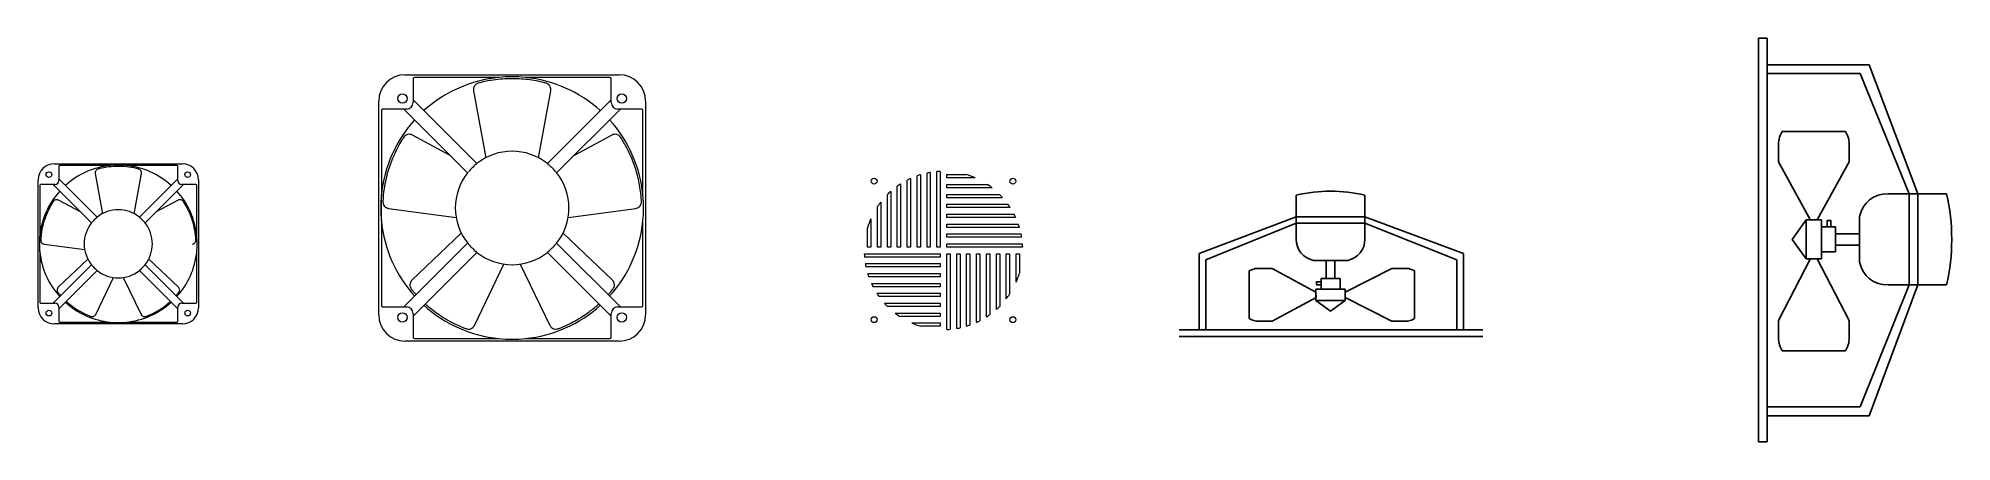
# Model space of a CAD drawing. Header units: millimetres. Extents: x 119 to 1567, y 141 to 447.
import ezdxf

# ---------------------------------------------------------------- set-up
doc = ezdxf.new("R2010")
doc.units = ezdxf.units.MM
doc.layers.add('equipments-cont.', color=140, linetype='Continuous')
doc.layers.add('TEXT', color=7, linetype='Continuous')
doc.layers.add('hw_VTP', color=7, linetype='Continuous', lineweight=13)

# ---------------------------------------------------------------- blocks, each defined once
blk = doc.blocks.new('Q_tam che')
at = {"layer": 'hw_VTP', "color": 0}
for p, q in [((-12.5, 2.5), (-12.5, 58.7)), ((-10, 59.2), (-10, 2.5)), ((-5, 2.5), (-5, 59.8)), ((-2.5, 59.9), (-2.5, 2.5)), ((-40, 44.7), (-40, 2.5)), ((-35, 2.5), (-35, 48.7)), ((-32.5, 50.4), (-32.5, 2.5)), ((-27.5, 2.5), (-27.5, 53.3)), ((-25, 54.5), (-25, 2.5)), ((-20, 2.5), (-20, 56.6)), ((-17.5, 57.4), (-17.5, 2.5)), ((2.5, 57.5), (17.1, 57.5)), ((2.5, 55), (2.5, 57.5)), ((24, 55), (2.5, 55)), ((2.5, 47.5), (2.5, 50)), ((2.5, 50), (33.2, 50)), ((36.7, 47.5), (2.5, 47.5)), ((-50, 2.5), (-50, 33.2)), ((-47.5, 36.7), (-47.5, 2.5)), ((-42.5, 2.5), (-42.5, 42.4)), ((2.5, 42.5), (42.4, 42.5)), ((2.5, 40), (2.5, 42.5)), ((44.7, 40), (2.5, 40)), ((2.5, 32.5), (2.5, 35)), ((2.5, 35), (48.7, 35)), ((50.4, 32.5), (2.5, 32.5)), ((-57.5, 2.5), (-57.5, 17.1)), ((-55, 24), (-55, 2.5)), ((2.5, 25), (2.5, 27.5)), ((2.5, 27.5), (53.3, 27.5)), ((54.5, 25), (2.5, 25)), ((2.5, 20), (56.6, 20)), ((2.5, 17.5), (2.5, 20)), ((57.4, 17.5), (2.5, 17.5)), ((-55, 2.5), (-57.5, 2.5)), ((-47.5, 2.5), (-50, 2.5)), ((-40, 2.5), (-42.5, 2.5)), ((-32.5, 2.5), (-35, 2.5)), ((-25, 2.5), (-27.5, 2.5)), ((-17.5, 2.5), (-20, 2.5)), ((-10, 2.5), (-12.5, 2.5)), ((-2.5, 2.5), (-5, 2.5)), ((2.5, 10), (2.5, 12.5)), ((2.5, 12.5), (58.7, 12.5)), ((59.2, 10), (2.5, 10)), ((2.5, 2.5), (2.5, 5)), ((2.5, 5), (59.8, 5)), ((59.9, 2.5), (2.5, 2.5)), ((-59.9, -2.5), (-2.5, -2.5)), ((-2.5, -5), (-59.8, -5)), ((-59.2, -10), (-2.5, -10)), ((-2.5, -12.5), (-58.7, -12.5)), ((-2.5, -2.5), (-2.5, -5)), ((-2.5, -10), (-2.5, -12.5)), ((2.5, -2.5), (5, -2.5)), ((2.5, -59.9), (2.5, -2.5)), ((5, -2.5), (5, -59.8)), ((10, -2.5), (12.5, -2.5)), ((10, -59.2), (10, -2.5)), ((12.5, -2.5), (12.5, -58.7)), ((17.5, -2.5), (20, -2.5)), ((17.5, -57.4), (17.5, -2.5)), ((20, -2.5), (20, -56.6)), ((25, -2.5), (27.5, -2.5)), ((25, -54.5), (25, -2.5)), ((27.5, -2.5), (27.5, -53.3)), ((32.5, -2.5), (35, -2.5)), ((32.5, -50.4), (32.5, -2.5)), ((35, -2.5), (35, -48.7)), ((40, -2.5), (42.5, -2.5)), ((40, -44.7), (40, -2.5)), ((42.5, -2.5), (42.5, -42.4)), ((47.5, -2.5), (50, -2.5)), ((47.5, -36.7), (47.5, -2.5)), ((50, -2.5), (50, -33.2)), ((55, -2.5), (57.5, -2.5)), ((55, -24), (55, -2.5)), ((57.5, -2.5), (57.5, -17.1)), ((-57.4, -17.5), (-2.5, -17.5)), ((-2.5, -20), (-56.6, -20)), ((-54.5, -25), (-2.5, -25)), ((-2.5, -27.5), (-53.3, -27.5)), ((-2.5, -17.5), (-2.5, -20)), ((-2.5, -25), (-2.5, -27.5)), ((-50.4, -32.5), (-2.5, -32.5)), ((-2.5, -35), (-48.7, -35)), ((-44.7, -40), (-2.5, -40)), ((-2.5, -42.5), (-42.4, -42.5)), ((-2.5, -32.5), (-2.5, -35)), ((-2.5, -40), (-2.5, -42.5)), ((-36.7, -47.5), (-2.5, -47.5)), ((-2.5, -50), (-33.2, -50)), ((-24, -55), (-2.5, -55)), ((-2.5, -57.5), (-17.1, -57.5)), ((-2.5, -47.5), (-2.5, -50)), ((-2.5, -55), (-2.5, -57.5))]:
    blk.add_line(p, q, dxfattribs=at)
for centre in [(-52.5, 52.5), (52.5, 52.5), (-52.5, -52.5), (52.5, -52.5)]:
    blk.add_circle(centre, 2.25, dxfattribs=at)
for start, end in [(99.5941, 102.0247), (92.388, 94.7802), (131.8103, 135.0995), (122.7972, 125.6853), (114.6243, 117.2796), (106.9578, 109.4712), (66.4435, 73.4022), (52.3415, 56.4427), (142.3415, 146.4427), (41.8103, 45.0995), (32.7972, 35.6853), (156.4435, 163.4022), (24.6243, 27.2796), (16.9578, 19.4712), (9.5941, 12.0247), (2.388, 4.7802), (182.388, 184.7802), (189.5941, 192.0247), (196.9578, 199.4712), (204.6243, 207.2796), (336.4435, 343.4022), (212.7972, 215.6853), (221.8103, 225.0995), (311.8103, 315.0995), (322.3415, 326.4427), (232.3415, 236.4427), (246.4435, 253.4022), (286.9578, 289.4712), (294.6243, 297.2796), (302.7972, 305.6853), (272.388, 274.7802), (279.5941, 282.0247)]:
    blk.add_arc((0, 0), 60, start, end, dxfattribs=at)

msp = doc.modelspace()

# ---------------------------------------------------------------- linework, layer by layer
at = {"layer": 'equipments-cont.'}
for p, q in [((1435.9, 353), (1435.9, 367.4)), ((1437.1, 372.8), (1438.5, 376)), ((1486.6, 376), (1438.5, 376)), ((1488, 372.8), (1486.6, 376)), ((1489.2, 353), (1489.2, 367.4)), ((1459.9, 308.7), (1435.9, 353)), ((1465.1, 308.9), (1489.2, 353)), ((1070.8, 294.3), (1070.8, 327.6)), ((1122.8, 327.6), (1122.8, 294.3)), ((1518.7, 328.7), (1563, 328.7)), ((1070.8, 311.3), (997.3, 283.5)), ((1070.8, 306.3), (1002.3, 278.5)), ((1122.8, 311.3), (1070.8, 311.3)), ((1122.8, 306.3), (1070.8, 306.3)), ((1122.8, 311.3), (1197.3, 283.5)), ((1122.8, 306.3), (1192.3, 278.5)), ((1456.7, 308.8), (1446.1, 294.1)), ((1468.3, 308.8), (1456.7, 308.8)), ((1456.7, 308.8), (1456.7, 279.4)), ((1459.9, 308.7), (1465.1, 308.9)), ((1468.3, 303.6), (1468.3, 308.8)), ((1497.2, 276.8), (1497.2, 311.4)), ((1456.7, 279.4), (1446.1, 294.1)), ((1468.3, 303.6), (1468.3, 289.8)), ((1478.9, 303.6), (1468.3, 303.6)), ((1468.3, 289.8), (1468.3, 284.6)), ((1478.9, 298.4), (1478.9, 303.6)), ((1497.2, 298.4), (1478.9, 298.4)), ((1478.9, 289.8), (1478.9, 298.4)), ((1497.2, 289.8), (1478.9, 289.8)), ((1478.9, 284.6), (1478.9, 289.8)), ((997.3, 283.5), (997.3, 225.5)), ((997.3, 283.5), (997.3, 225.5)), ((1002.3, 278.5), (1002.3, 225.5)), ((1109.8, 278.1), (1083.8, 278.1)), ((1093.5, 278.1), (1093.5, 264.4)), ((1100, 278.1), (1100, 264.4)), ((1192.3, 225.5), (1192.3, 278.5)), ((1197.3, 225.5), (1197.3, 283.5)), ((1197.3, 225.5), (1197.3, 283.5)), ((1459.9, 279.5), (1435.9, 232.6)), ((1456.7, 279.4), (1468.3, 279.4)), ((1465.1, 279.3), (1489.2, 232.6)), ((1468.3, 284.6), (1468.3, 279.4)), ((1468.3, 284.6), (1478.9, 284.6)), ((1037.6, 271.2), (1035.2, 270.2)), ((1035.2, 270.2), (1035.2, 234)), ((1052.5, 272.1), (1041.7, 272.1)), ((1085.7, 254), (1052.5, 272.1)), ((1089.6, 264.4), (1089.6, 256.4)), ((1093.5, 264.4), (1089.6, 264.4)), ((1100, 264.4), (1093.5, 264.4)), ((1103.9, 264.4), (1100, 264.4)), ((1103.9, 256.4), (1103.9, 264.4)), ((1107.9, 254), (1143, 272.1)), ((1143, 272.1), (1153.9, 272.1)), ((1158, 271.2), (1160.3, 270.2)), ((1160.3, 270.2), (1160.3, 234)), ((1085.8, 250.1), (1052.5, 232.1)), ((1085.7, 256.4), (1085.7, 247.7)), ((1089.6, 256.4), (1085.7, 256.4)), ((1085.8, 250.1), (1085.7, 254)), ((1085.7, 247.7), (1107.8, 247.7)), ((1085.7, 247.7), (1096.8, 239.7)), ((1089.6, 256.4), (1100, 256.4)), ((1107.8, 247.7), (1096.8, 239.7)), ((1100, 256.4), (1103.9, 256.4)), ((1103.9, 256.4), (1107.8, 256.4)), ((1107.8, 247.7), (1107.8, 256.4)), ((1107.8, 250.1), (1143, 232.1)), ((1563, 259.5), (1518.7, 259.5)), ((1037.6, 232.9), (1035.2, 234)), ((1052.5, 232.1), (1041.7, 232.1)), ((1143, 232.1), (1153.9, 232.1)), ((1158, 232.9), (1160.3, 234)), ((1435.9, 232.6), (1435.9, 218.1)), ((1489.2, 232.6), (1489.2, 218.1)), ((997.3, 225.5), (982.1, 225.5)), ((982.1, 220.5), (1212.1, 220.5)), ((1197.3, 225.5), (997.3, 225.5)), ((1197.3, 225.5), (1197.3, 225.5)), ((1197.3, 225.5), (1212.1, 225.5)), ((1437.1, 212.7), (1438.5, 209.6)), ((1486.6, 209.6), (1438.5, 209.6)), ((1488, 212.7), (1486.6, 209.6))]:
    msp.add_line(p, q, dxfattribs=at)
for points in [[(1475.5, 303.6), (1475.5, 308.3), (1472.7, 308.3), (1472.7, 303.6)], [(1089.6, 261.9), (1086.1, 261.9), (1086.1, 259.7), (1089.6, 259.7)]]:
    msp.add_lwpolyline(points, close=True, dxfattribs=at)
for centre, radius, start, end in [((1449.2, 367.4), 13.3, 156.1427, 180), ((1475.9, 367.4), 13.3, 0, 23.8573), ((1096.8, 213.7), 116.9, 77.1455, 102.8545), ((1518.1, 307.4), 21.3, 88.4867, 169.0994), ((1411.4, 294.1), 155.5, 347.1455, 12.8545), ((1086.8, 293.9), 16, 178.4867, 259.0994), ((1106.7, 293.9), 16, 280.9006, 1.5133), ((1518.1, 280.8), 21.3, 190.9006, 271.5133), ((1041.7, 262.1), 10, 90, 113.8573), ((1153.9, 262.1), 10, 66.1427, 90), ((1041.7, 242.1), 10, 246.1427, 270), ((1153.9, 242.1), 10, 270, 293.8573), ((1449.2, 218.1), 13.3, 180, 203.8573), ((1475.9, 218.1), 13.3, 336.1427, 0)]:
    msp.add_arc(centre, radius, start, end, dxfattribs=at)
at = {"layer": 'hw_VTP', "color": 0}
for p, q in [((396.3, 418.9), (558.3, 418.9)), ((402.3, 415.9), (402.3, 397.9)), ((467.3, 416.9), (403.3, 416.9)), ((448.1, 406.8), (457.3, 356)), ((551.3, 416.9), (487.3, 416.9)), ((497.3, 356), (506.5, 406.8)), ((552.3, 397.9), (552.3, 415.9)), ((376.3, 236.9), (376.3, 398.9)), ((378.3, 391.9), (378.3, 327.9)), ((397.3, 392.9), (379.3, 392.9)), ((443.6, 344.6), (395.2, 392.9)), ((402.3, 400), (450.6, 351.7)), ((504, 351.7), (552.3, 400)), ((559.4, 392.9), (511, 344.6)), ((575.3, 392.9), (557.3, 392.9)), ((576.3, 327.9), (576.3, 391.9)), ((578.3, 398.9), (578.3, 236.9)), ((430.3, 357.8), (401.8, 373.2)), ((552.8, 373.2), (524.3, 357.8)), ((130.6, 351.3), (227.8, 351.3)), ((134.2, 349.5), (134.2, 338.7)), ((173.3, 350.1), (134.8, 350.1)), ((223.6, 350.1), (185.2, 350.1)), ((224.2, 338.7), (224.2, 349.5)), ((118.6, 242.1), (118.6, 339.3)), ((119.8, 335.1), (119.8, 296.6)), ((131.2, 335.7), (120.4, 335.7)), ((159, 306.7), (130, 335.7)), ((134.2, 339.9), (163.2, 310.9)), ((161.7, 344), (167.2, 313.5)), ((191.2, 313.5), (196.8, 344)), ((195.2, 310.9), (224.2, 339.9)), ((228.5, 335.7), (199.5, 306.7)), ((238, 335.7), (227.2, 335.7)), ((238.6, 296.6), (238.6, 335.1)), ((239.8, 339.3), (239.8, 242.1)), ((151.1, 314.6), (133.9, 323.8)), ((224.5, 323.8), (207.4, 314.6)), ((378.3, 308), (378.3, 327.9)), ((378.3, 308), (378.3, 243.9)), ((383.7, 317.6), (434.9, 310.7)), ((519.7, 310.7), (570.8, 317.6)), ((576.3, 243.9), (576.3, 308)), ((119.8, 284.7), (119.8, 296.6)), ((123.1, 290.5), (153.8, 286.3)), ((395.2, 242.9), (443.6, 291.3)), ((438.7, 298.9), (401.4, 263.2)), ((511, 291.3), (559.4, 242.9)), ((553.2, 263.2), (515.8, 298.9)), ((119.8, 284.7), (119.8, 246.3)), ((156.1, 279.2), (133.7, 257.8)), ((224.8, 257.8), (202.4, 279.2)), ((238.6, 246.3), (238.6, 284.7)), ((450.6, 284.2), (402.3, 235.9)), ((448.7, 228.9), (471.1, 275.4)), ((483.5, 275.4), (505.9, 228.9)), ((552.3, 235.9), (504, 284.2)), ((130, 245.7), (159, 274.7)), ((163.2, 270.4), (134.2, 241.4)), ((162.1, 237.2), (175.5, 265.1)), ((183, 265.1), (196.4, 237.2)), ((224.2, 241.4), (195.2, 270.4)), ((199.5, 274.7), (228.5, 245.7)), ((120.4, 245.7), (131.2, 245.7)), ((134.2, 242.7), (134.2, 231.9)), ((224.2, 231.9), (224.2, 242.7)), ((227.2, 245.7), (238, 245.7)), ((379.3, 242.9), (397.3, 242.9)), ((402.3, 237.9), (402.3, 219.9)), ((552.3, 219.9), (552.3, 237.9)), ((557.3, 242.9), (575.3, 242.9)), ((227.8, 230.1), (130.6, 230.1)), ((134.8, 231.3), (173.3, 231.3)), ((185.2, 231.3), (223.6, 231.3)), ((403.3, 218.9), (467.3, 218.9)), ((487.3, 218.9), (551.3, 218.9)), ((558.3, 216.9), (396.3, 216.9))]:
    msp.add_line(p, q, dxfattribs=at)
for centre, radius in [((394.3, 400.9), 3.55), ((560.3, 400.9), 3.55), ((126.7, 343.2), 2.13), ((231.7, 343.2), 2.13), ((126.7, 238.2), 2.13), ((231.7, 238.2), 2.13), ((394.3, 234.9), 3.55), ((560.3, 234.9), 3.55)]:
    msp.add_circle(centre, radius, dxfattribs=at)
for centre, radius, start, end in [((396.3, 398.9), 20, 90, 180), ((403.3, 415.9), 1, 90, 180), ((477.3, 317.9), 99.5, 95.7464, 132.1196), ((477.3, 317.9), 99.5, 84.2536, 95.7464), ((477.3, 317.9), 99.5, 47.8804, 84.2536), ((551.3, 415.9), 1, 0, 90), ((558.3, 398.9), 20, 0, 90), ((379.3, 391.9), 1, 90, 180), ((397.3, 397.9), 5, 270, 0), ((557.3, 397.9), 5, 180, 270), ((575.3, 391.9), 1, 0, 90), ((477.3, 317.9), 99.5, 137.8804, 174.2536), ((477.3, 317.9), 99.5, 5.7464, 42.1196), ((130.6, 339.3), 12, 90, 180), ((134.8, 349.5), 0.6, 90, 180), ((179.2, 290.7), 59.7, 95.7464, 132.1196), ((179.2, 290.7), 59.7, 84.2536, 95.7464), ((179.2, 290.7), 59.7, 47.8804, 84.2536), ((223.6, 349.5), 0.6, 0, 90), ((227.8, 339.3), 12, 0, 90), ((477.3, 317.9), 42.9, 129.6457, 140.3543), ((477.3, 317.9), 43, 51.4977, 128.5023), ((477.3, 317.9), 42.9, 39.6457, 50.3543), ((120.4, 335.1), 0.6, 90, 180), ((131.2, 338.7), 3, 270, 0), ((227.2, 338.7), 3, 180, 270), ((238, 335.1), 0.6, 0, 90), ((477.3, 317.9), 43, 141.4977, 218.5023), ((477.3, 317.9), 43, 321.4977, 38.5023), ((179.2, 290.7), 59.7, 137.8804, 174.2536), ((179.2, 290.7), 59.7, 5.7464, 42.1196), ((477.3, 317.9), 99.5, 174.2536, 185.7464), ((477.3, 317.9), 99.5, 354.2536, 5.7464), ((179.2, 290.7), 25.8, 141.4977, 218.5023), ((179.2, 290.7), 25.7, 129.6457, 140.3543), ((179.2, 290.7), 25.8, 51.4977, 128.5023), ((179.2, 290.7), 25.7, 39.6457, 50.3543), ((179.2, 290.7), 25.8, 321.4977, 38.5023), ((477.3, 317.9), 99.5, 185.7464, 222.1196), ((477.3, 317.9), 99.5, 317.8804, 354.2536), ((179.2, 290.7), 59.7, 174.2536, 185.7464), ((179.2, 290.7), 59.7, 354.2536, 5.7464), ((477.3, 317.9), 42.9, 219.6457, 230.3543), ((477.3, 317.9), 42.9, 309.6457, 320.3543), ((179.2, 290.7), 59.7, 185.7464, 222.1196), ((179.2, 290.7), 59.7, 317.8804, 354.2536), ((477.3, 317.9), 43, 231.4977, 308.5023), ((179.2, 290.7), 25.7, 219.6457, 230.3543), ((179.2, 290.7), 25.8, 231.4977, 308.5023), ((179.2, 290.7), 25.7, 309.6457, 320.3543), ((120.4, 246.3), 0.6, 180, 270), ((179.2, 290.7), 59.7, 227.8804, 264.2536), ((179.2, 290.7), 59.7, 275.7464, 312.1196), ((238, 246.3), 0.6, 270, 0), ((130.6, 242.1), 12, 180, 270), ((131.2, 242.7), 3, 0, 90), ((134.8, 231.9), 0.6, 180, 270), ((223.6, 231.9), 0.6, 270, 0), ((227.2, 242.7), 3, 90, 180), ((227.8, 242.1), 12, 270, 0), ((396.3, 236.9), 20, 180, 270), ((379.3, 243.9), 1, 180, 270), ((397.3, 237.9), 5, 0, 90), ((477.3, 317.9), 99.5, 227.8804, 264.2536), ((477.3, 317.9), 99.5, 275.7464, 312.1196), ((557.3, 237.9), 5, 90, 180), ((558.3, 236.9), 20, 270, 0), ((575.3, 243.9), 1, 270, 0), ((179.2, 290.7), 59.7, 264.2536, 275.7464), ((403.3, 219.9), 1, 180, 270), ((477.3, 317.9), 99.5, 264.2536, 275.7464), ((551.3, 219.9), 1, 270, 0)]:
    msp.add_arc(centre, radius, start, end, dxfattribs=at)
for points, knots in [([(451.7, 412.5), (451.5, 412.5), (451.3, 412.4), (450.4, 412), (449.8, 411.6), (449, 410.7), (448.6, 410.2), (448.1, 409), (448, 408.3), (448, 407.4), (448, 407.1), (448.1, 406.8)], [0.9421599, 0.9421599, 0.9421599, 0.9421599, 1.0140011, 1.0140011, 1.2294873, 1.2294873, 1.4170143, 1.4170143, 1.6045412, 1.6045412, 1.6923119, 1.6923119, 1.6923119, 1.6923119]), ([(502.9, 412.5), (502, 412.8), (501.1, 413), (496, 414.2), (491.7, 415), (483.3, 415.8), (479.2, 416), (470.7, 415.8), (466, 415.4), (458, 414.1), (454.8, 413.4), (451.7, 412.5)], [33.009785, 33.009785, 33.009785, 33.009785, 33.267194, 33.267194, 34.491054, 34.491054, 35.714914, 35.714914, 37.185277, 37.185277, 38.203325, 38.203325, 38.203325, 38.203325]), ([(506.5, 406.8), (506.5, 407.1), (506.6, 407.4), (506.6, 407.7), (506.6, 408.3), (506.4, 409), (505.9, 410.2), (505.6, 410.8), (504.7, 411.7), (504.1, 412.1), (503.3, 412.4), (503.1, 412.5), (502.9, 412.5)], [2.9402998, 2.9402998, 2.9402998, 2.9402998, 3.027626, 3.027626, 3.027626, 3.2161996, 3.2161996, 3.4047732, 3.4047732, 3.5942766, 3.5942766, 3.6550256, 3.6550256, 3.6550256, 3.6550256]), ([(395.2, 371.5), (394.7, 370.7), (394.2, 370), (391.5, 365.5), (389.5, 361.6), (386.1, 353.9), (384.6, 350.1), (382.2, 341.9), (381.1, 337.3), (379.9, 329.3), (379.6, 326.1), (379.4, 322.8)], [33.009785, 33.009785, 33.009785, 33.009785, 33.267194, 33.267194, 34.491054, 34.491054, 35.714914, 35.714914, 37.185277, 37.185277, 38.203325, 38.203325, 38.203325, 38.203325]), ([(401.8, 373.2), (401.5, 373.3), (401.2, 373.4), (401, 373.5), (400.4, 373.7), (399.7, 373.8), (398.4, 373.7), (397.7, 373.5), (396.6, 372.9), (396, 372.5), (395.5, 371.9), (395.3, 371.7), (395.2, 371.5)], [2.9402998, 2.9402998, 2.9402998, 2.9402998, 3.027626, 3.027626, 3.027626, 3.2161996, 3.2161996, 3.4047732, 3.4047732, 3.5942766, 3.5942766, 3.6550256, 3.6550256, 3.6550256, 3.6550256]), ([(559.4, 371.5), (559.2, 371.7), (559.1, 371.9), (558.5, 372.6), (557.9, 373), (556.8, 373.5), (556.2, 373.7), (554.9, 373.8), (554.2, 373.7), (553.3, 373.4), (553.1, 373.3), (552.8, 373.2)], [0.9421599, 0.9421599, 0.9421599, 0.9421599, 1.0140011, 1.0140011, 1.2294873, 1.2294873, 1.4170143, 1.4170143, 1.6045412, 1.6045412, 1.6923119, 1.6923119, 1.6923119, 1.6923119]), ([(575.2, 322.8), (575.1, 323.8), (575.1, 324.7), (574.7, 329.9), (574, 334.2), (572.3, 342.4), (571.2, 346.4), (568.4, 354.4), (566.5, 358.8), (562.8, 365.9), (561.1, 368.8), (559.4, 371.5)], [33.009785, 33.009785, 33.009785, 33.009785, 33.267194, 33.267194, 34.491054, 34.491054, 35.714914, 35.714914, 37.185277, 37.185277, 38.203325, 38.203325, 38.203325, 38.203325]), ([(194.6, 347.4), (194.1, 347.6), (193.5, 347.7), (190.5, 348.5), (187.9, 348.9), (182.9, 349.4), (180.4, 349.5), (175.3, 349.4), (172.4, 349.1), (167.7, 348.4), (165.8, 347.9), (163.9, 347.4)], [33.009785, 33.009785, 33.009785, 33.009785, 33.267194, 33.267194, 34.491054, 34.491054, 35.714914, 35.714914, 37.185277, 37.185277, 38.203325, 38.203325, 38.203325, 38.203325]), ([(449.9, 350.9), (449.9, 350.9), (450, 351), (450, 351), (450.1, 351), (450.2, 351.2), (450.2, 351.2), (450.3, 351.4), (450.4, 351.5), (450.5, 351.6), (450.5, 351.6), (450.5, 351.6)], [-0.9579555, -0.9579555, -0.9579555, -0.9579555, -0.9550129, -0.9550129, -0.9358602, -0.9358602, -0.907986, -0.907986, -0.8694107, -0.8694107, -0.8541095, -0.8541095, -0.8541095, -0.8541095]), ([(504.1, 351.6), (504.1, 351.6), (504.1, 351.5), (504.2, 351.4), (504.3, 351.3), (504.4, 351.2), (504.5, 351.1), (504.6, 351), (504.6, 351), (504.6, 350.9)], [-1.1093364, -1.1093364, -1.1093364, -1.1093364, -1.0855865, -1.0855865, -1.045636, -1.045636, -1.0209105, -1.0209105, -1.0040742, -1.0040742, -1.0040742, -1.0040742]), ([(163.9, 347.4), (163.8, 347.4), (163.6, 347.4), (163.1, 347.1), (162.8, 346.9), (162.3, 346.3), (162, 346), (161.7, 345.3), (161.7, 344.9), (161.7, 344.4), (161.7, 344.2), (161.7, 344)], [0.9421599, 0.9421599, 0.9421599, 0.9421599, 1.0140011, 1.0140011, 1.2294873, 1.2294873, 1.4170143, 1.4170143, 1.6045412, 1.6045412, 1.6923119, 1.6923119, 1.6923119, 1.6923119]), ([(196.8, 344), (196.8, 344.2), (196.8, 344.4), (196.8, 344.5), (196.8, 344.9), (196.7, 345.3), (196.4, 346.1), (196.2, 346.4), (195.7, 346.9), (195.3, 347.2), (194.8, 347.4), (194.7, 347.4), (194.6, 347.4)], [2.9402998, 2.9402998, 2.9402998, 2.9402998, 3.027626, 3.027626, 3.027626, 3.2161996, 3.2161996, 3.4047732, 3.4047732, 3.5942766, 3.5942766, 3.6550256, 3.6550256, 3.6550256, 3.6550256]), ([(510.3, 345.3), (510.3, 345.3), (510.3, 345.3), (510.4, 345.2), (510.4, 345.2), (510.5, 345.1), (510.6, 345), (510.7, 344.9), (510.8, 344.8), (510.9, 344.7), (510.9, 344.7), (510.9, 344.7)], [-0.9579555, -0.9579555, -0.9579555, -0.9579555, -0.9550129, -0.9550129, -0.9358602, -0.9358602, -0.907986, -0.907986, -0.8694107, -0.8694107, -0.8541095, -0.8541095, -0.8541095, -0.8541095]), ([(130, 322.8), (129.7, 322.4), (129.4, 321.9), (127.8, 319.2), (126.5, 316.9), (124.5, 312.3), (123.6, 310), (122.2, 305.1), (121.5, 302.3), (120.8, 297.5), (120.6, 295.6), (120.5, 293.6)], [33.009785, 33.009785, 33.009785, 33.009785, 33.267194, 33.267194, 34.491054, 34.491054, 35.714914, 35.714914, 37.185277, 37.185277, 38.203325, 38.203325, 38.203325, 38.203325]), ([(133.9, 323.8), (133.8, 323.9), (133.6, 324), (133.4, 324), (133.1, 324.1), (132.7, 324.2), (131.9, 324.1), (131.5, 324), (130.8, 323.7), (130.5, 323.4), (130.1, 323), (130.1, 322.9), (130, 322.8)], [2.9402998, 2.9402998, 2.9402998, 2.9402998, 3.027626, 3.027626, 3.027626, 3.2161996, 3.2161996, 3.4047732, 3.4047732, 3.5942766, 3.5942766, 3.6550256, 3.6550256, 3.6550256, 3.6550256]), ([(228.5, 322.8), (228.4, 322.9), (228.3, 323), (228, 323.4), (227.6, 323.7), (226.9, 324), (226.6, 324.1), (225.8, 324.2), (225.4, 324.1), (224.9, 324), (224.7, 323.9), (224.5, 323.8)], [0.9421599, 0.9421599, 0.9421599, 0.9421599, 1.0140011, 1.0140011, 1.2294873, 1.2294873, 1.4170143, 1.4170143, 1.6045412, 1.6045412, 1.6923119, 1.6923119, 1.6923119, 1.6923119]), ([(238, 293.6), (237.9, 294.2), (237.9, 294.7), (237.7, 297.9), (237.3, 300.4), (236.2, 305.4), (235.6, 307.7), (233.9, 312.6), (232.7, 315.2), (230.5, 319.5), (229.5, 321.2), (228.5, 322.8)], [33.009785, 33.009785, 33.009785, 33.009785, 33.267194, 33.267194, 34.491054, 34.491054, 35.714914, 35.714914, 37.185277, 37.185277, 38.203325, 38.203325, 38.203325, 38.203325]), ([(379.4, 322.8), (379.4, 322.6), (379.4, 322.4), (379.5, 321.5), (379.7, 320.8), (380.3, 319.7), (380.7, 319.2), (381.7, 318.3), (382.3, 318), (383.1, 317.7), (383.4, 317.7), (383.7, 317.6)], [0.9421599, 0.9421599, 0.9421599, 0.9421599, 1.0140011, 1.0140011, 1.2294873, 1.2294873, 1.4170143, 1.4170143, 1.6045412, 1.6045412, 1.6923119, 1.6923119, 1.6923119, 1.6923119]), ([(570.8, 317.6), (571.2, 317.7), (571.4, 317.7), (571.7, 317.8), (572.3, 318), (572.9, 318.4), (573.9, 319.2), (574.3, 319.8), (574.9, 320.9), (575.1, 321.5), (575.2, 322.4), (575.2, 322.6), (575.2, 322.8)], [2.9402998, 2.9402998, 2.9402998, 2.9402998, 3.027626, 3.027626, 3.027626, 3.2161996, 3.2161996, 3.4047732, 3.4047732, 3.5942766, 3.5942766, 3.6550256, 3.6550256, 3.6550256, 3.6550256]), ([(162.8, 310.5), (162.8, 310.5), (162.8, 310.5), (162.9, 310.5), (162.9, 310.5), (163, 310.6), (163, 310.6), (163.1, 310.7), (163.1, 310.8), (163.1, 310.8), (163.2, 310.9), (163.2, 310.9)], [-0.9579555, -0.9579555, -0.9579555, -0.9579555, -0.9550129, -0.9550129, -0.9358602, -0.9358602, -0.907986, -0.907986, -0.8694107, -0.8694107, -0.8541095, -0.8541095, -0.8541095, -0.8541095]), ([(195.3, 310.9), (195.3, 310.8), (195.3, 310.8), (195.4, 310.8), (195.4, 310.7), (195.5, 310.6), (195.5, 310.6), (195.6, 310.5), (195.6, 310.5), (195.6, 310.5)], [-1.1093364, -1.1093364, -1.1093364, -1.1093364, -1.0855865, -1.0855865, -1.045636, -1.045636, -1.0209105, -1.0209105, -1.0040742, -1.0040742, -1.0040742, -1.0040742]), ([(199, 307.1), (199, 307.1), (199, 307.1), (199.1, 307), (199.1, 307), (199.2, 306.9), (199.2, 306.9), (199.3, 306.8), (199.4, 306.8), (199.4, 306.8), (199.4, 306.7), (199.4, 306.7)], [-0.9579555, -0.9579555, -0.9579555, -0.9579555, -0.9550129, -0.9550129, -0.9358602, -0.9358602, -0.907986, -0.907986, -0.8694107, -0.8694107, -0.8541095, -0.8541095, -0.8541095, -0.8541095]), ([(120.5, 293.6), (120.5, 293.5), (120.5, 293.3), (120.6, 292.8), (120.7, 292.4), (121, 291.7), (121.3, 291.4), (121.9, 290.9), (122.2, 290.7), (122.7, 290.6), (122.9, 290.5), (123.1, 290.5)], [0.9421599, 0.9421599, 0.9421599, 0.9421599, 1.0140011, 1.0140011, 1.2294873, 1.2294873, 1.4170143, 1.4170143, 1.6045412, 1.6045412, 1.6923119, 1.6923119, 1.6923119, 1.6923119]), ([(235.4, 290.5), (235.6, 290.5), (235.7, 290.6), (235.9, 290.6), (236.3, 290.7), (236.6, 290.9), (237.2, 291.4), (237.5, 291.8), (237.8, 292.4), (237.9, 292.8), (238, 293.4), (238, 293.5), (238, 293.6)], [2.9402998, 2.9402998, 2.9402998, 2.9402998, 3.027626, 3.027626, 3.027626, 3.2161996, 3.2161996, 3.4047732, 3.4047732, 3.5942766, 3.5942766, 3.6550256, 3.6550256, 3.6550256, 3.6550256]), ([(444.3, 290.6), (444.3, 290.6), (444.3, 290.6), (444.2, 290.7), (444.2, 290.7), (444.1, 290.8), (444, 290.9), (443.8, 291), (443.8, 291), (443.7, 291.1), (443.7, 291.1), (443.6, 291.2)], [-0.9579555, -0.9579555, -0.9579555, -0.9579555, -0.9550129, -0.9550129, -0.9358602, -0.9358602, -0.907986, -0.907986, -0.8694107, -0.8694107, -0.8541095, -0.8541095, -0.8541095, -0.8541095]), ([(510.9, 291.2), (510.9, 291.1), (510.9, 291.1), (510.8, 291), (510.7, 290.9), (510.5, 290.8), (510.5, 290.8), (510.4, 290.7), (510.3, 290.6), (510.3, 290.6)], [-1.1093364, -1.1093364, -1.1093364, -1.1093364, -1.0855865, -1.0855865, -1.045636, -1.045636, -1.0209105, -1.0209105, -1.0040742, -1.0040742, -1.0040742, -1.0040742]), ([(450.5, 284.3), (450.5, 284.3), (450.5, 284.3), (450.4, 284.5), (450.3, 284.5), (450.2, 284.7), (450.1, 284.8), (450, 284.9), (450, 284.9), (449.9, 284.9)], [-1.1093364, -1.1093364, -1.1093364, -1.1093364, -1.0855865, -1.0855865, -1.045636, -1.045636, -1.0209105, -1.0209105, -1.0040742, -1.0040742, -1.0040742, -1.0040742]), ([(504.6, 284.9), (504.6, 284.9), (504.6, 284.9), (504.6, 284.9), (504.5, 284.8), (504.4, 284.7), (504.4, 284.6), (504.2, 284.5), (504.2, 284.4), (504.1, 284.3), (504.1, 284.3), (504.1, 284.3)], [-0.9579555, -0.9579555, -0.9579555, -0.9579555, -0.9550129, -0.9550129, -0.9358602, -0.9358602, -0.907986, -0.907986, -0.8694107, -0.8694107, -0.8541095, -0.8541095, -0.8541095, -0.8541095]), ([(159.4, 274.3), (159.4, 274.3), (159.4, 274.3), (159.4, 274.3), (159.4, 274.3), (159.3, 274.4), (159.3, 274.4), (159.2, 274.5), (159.1, 274.5), (159.1, 274.6), (159.1, 274.6), (159, 274.6)], [-0.9579555, -0.9579555, -0.9579555, -0.9579555, -0.9550129, -0.9550129, -0.9358602, -0.9358602, -0.907986, -0.907986, -0.8694107, -0.8694107, -0.8541095, -0.8541095, -0.8541095, -0.8541095]), ([(163.2, 270.5), (163.2, 270.5), (163.1, 270.5), (163.1, 270.6), (163, 270.6), (163, 270.7), (162.9, 270.8), (162.9, 270.8), (162.9, 270.8), (162.8, 270.9)], [-1.1093364, -1.1093364, -1.1093364, -1.1093364, -1.0855865, -1.0855865, -1.045636, -1.045636, -1.0209105, -1.0209105, -1.0040742, -1.0040742, -1.0040742, -1.0040742]), ([(195.6, 270.9), (195.6, 270.9), (195.6, 270.9), (195.6, 270.8), (195.6, 270.8), (195.5, 270.7), (195.5, 270.7), (195.4, 270.6), (195.4, 270.6), (195.3, 270.5), (195.3, 270.5), (195.3, 270.5)], [-0.9579555, -0.9579555, -0.9579555, -0.9579555, -0.9550129, -0.9550129, -0.9358602, -0.9358602, -0.907986, -0.907986, -0.8694107, -0.8694107, -0.8541095, -0.8541095, -0.8541095, -0.8541095]), ([(199.4, 274.6), (199.4, 274.6), (199.4, 274.6), (199.3, 274.5), (199.3, 274.5), (199.2, 274.4), (199.1, 274.4), (199.1, 274.3), (199.1, 274.3), (199, 274.3)], [-1.1093364, -1.1093364, -1.1093364, -1.1093364, -1.0855865, -1.0855865, -1.045636, -1.045636, -1.0209105, -1.0209105, -1.0040742, -1.0040742, -1.0040742, -1.0040742]), ([(401.4, 263.2), (401.2, 263), (401, 262.8), (400.8, 262.5), (400.5, 262), (400.2, 261.4), (399.9, 260.1), (399.8, 259.4), (400, 258.2), (400.3, 257.5), (400.7, 256.8), (400.9, 256.6), (401, 256.4)], [2.9402998, 2.9402998, 2.9402998, 2.9402998, 3.027626, 3.027626, 3.027626, 3.2161996, 3.2161996, 3.4047732, 3.4047732, 3.5942766, 3.5942766, 3.6550256, 3.6550256, 3.6550256, 3.6550256]), ([(553.6, 256.4), (553.7, 256.6), (553.9, 256.8), (554.3, 257.6), (554.6, 258.3), (554.7, 259.5), (554.7, 260.2), (554.4, 261.4), (554.1, 262), (553.6, 262.8), (553.4, 263), (553.2, 263.2)], [0.9421599, 0.9421599, 0.9421599, 0.9421599, 1.0140011, 1.0140011, 1.2294873, 1.2294873, 1.4170143, 1.4170143, 1.6045412, 1.6045412, 1.6923119, 1.6923119, 1.6923119, 1.6923119]), ([(133.7, 257.8), (133.6, 257.7), (133.5, 257.6), (133.4, 257.4), (133.1, 257.1), (133, 256.7), (132.8, 256), (132.8, 255.6), (132.9, 254.8), (133, 254.4), (133.3, 254), (133.4, 253.9), (133.5, 253.8)], [2.9402998, 2.9402998, 2.9402998, 2.9402998, 3.027626, 3.027626, 3.027626, 3.2161996, 3.2161996, 3.4047732, 3.4047732, 3.5942766, 3.5942766, 3.6550256, 3.6550256, 3.6550256, 3.6550256]), ([(133.5, 253.8), (133.8, 253.3), (134.1, 252.9), (134.9, 252.1), (135.2, 251.7), (135.6, 251.3)], [33.0097847, 33.0097847, 33.0097847, 33.0097847, 33.2671943, 33.2671943, 33.524767, 33.524767, 33.524767, 33.524767]), ([(139.8, 247), (139.9, 247), (139.9, 247), (141.8, 245.3), (143.7, 243.8), (147.9, 240.8), (150.4, 239.4), (154.7, 237.2), (156.5, 236.4), (158.3, 235.7)], [34.477799, 34.477799, 34.477799, 34.477799, 34.491054, 34.491054, 35.714914, 35.714914, 37.185277, 37.185277, 38.203325, 38.203325, 38.203325, 38.203325]), ([(200.2, 235.7), (200.7, 235.9), (201.2, 236.1), (204.1, 237.3), (206.5, 238.5), (210.8, 241), (212.9, 242.4), (216.1, 244.8), (217.4, 245.9), (218.6, 247)], [33.009785, 33.009785, 33.009785, 33.009785, 33.267194, 33.267194, 34.491054, 34.491054, 35.714914, 35.714914, 36.59776, 36.59776, 36.59776, 36.59776]), ([(225, 253.8), (225.1, 253.9), (225.2, 254), (225.5, 254.5), (225.6, 254.9), (225.7, 255.6), (225.7, 256), (225.5, 256.8), (225.3, 257.1), (225, 257.6), (224.9, 257.7), (224.8, 257.8)], [0.9421599, 0.9421599, 0.9421599, 0.9421599, 1.0140011, 1.0140011, 1.2294873, 1.2294873, 1.4170143, 1.4170143, 1.6045412, 1.6045412, 1.6923119, 1.6923119, 1.6923119, 1.6923119]), ([(401, 256.4), (401.6, 255.7), (402.1, 255), (403.3, 253.6), (403.9, 252.9), (404.6, 252.3)], [33.0097847, 33.0097847, 33.0097847, 33.0097847, 33.2671943, 33.2671943, 33.524767, 33.524767, 33.524767, 33.524767]), ([(158.3, 235.7), (158.4, 235.7), (158.5, 235.6), (159.1, 235.5), (159.5, 235.5), (160.2, 235.6), (160.6, 235.8), (161.3, 236.2), (161.6, 236.5), (161.9, 236.9), (162, 237.1), (162.1, 237.2)], [0.9421599, 0.9421599, 0.9421599, 0.9421599, 1.0140011, 1.0140011, 1.2294873, 1.2294873, 1.4170143, 1.4170143, 1.6045412, 1.6045412, 1.6923119, 1.6923119, 1.6923119, 1.6923119]), ([(196.4, 237.2), (196.5, 237.1), (196.6, 236.9), (196.7, 236.8), (196.9, 236.5), (197.2, 236.2), (197.9, 235.8), (198.3, 235.6), (199, 235.5), (199.4, 235.5), (199.9, 235.6), (200.1, 235.7), (200.2, 235.7)], [2.9402998, 2.9402998, 2.9402998, 2.9402998, 3.027626, 3.027626, 3.027626, 3.2161996, 3.2161996, 3.4047732, 3.4047732, 3.5942766, 3.5942766, 3.6550256, 3.6550256, 3.6550256, 3.6550256]), ([(411.6, 245.2), (411.7, 245.2), (411.7, 245.1), (414.9, 242.3), (418.1, 239.8), (425.1, 234.9), (429.2, 232.4), (436.3, 228.8), (439.4, 227.5), (442.4, 226.4)], [34.477799, 34.477799, 34.477799, 34.477799, 34.491054, 34.491054, 35.714914, 35.714914, 37.185277, 37.185277, 38.203325, 38.203325, 38.203325, 38.203325]), ([(512.2, 226.4), (513.1, 226.7), (513.9, 227), (518.8, 229), (522.7, 231), (529.9, 235.2), (533.3, 237.5), (538.7, 241.5), (540.9, 243.3), (543, 245.2)], [33.009785, 33.009785, 33.009785, 33.009785, 33.267194, 33.267194, 34.491054, 34.491054, 35.714914, 35.714914, 36.59776, 36.59776, 36.59776, 36.59776]), ([(442.4, 226.4), (442.6, 226.3), (442.8, 226.2), (443.7, 226), (444.4, 226), (445.6, 226.2), (446.3, 226.4), (447.4, 227.1), (447.8, 227.6), (448.4, 228.3), (448.5, 228.6), (448.7, 228.9)], [0.9421599, 0.9421599, 0.9421599, 0.9421599, 1.0140011, 1.0140011, 1.2294873, 1.2294873, 1.4170143, 1.4170143, 1.6045412, 1.6045412, 1.6923119, 1.6923119, 1.6923119, 1.6923119]), ([(505.9, 228.9), (506, 228.6), (506.2, 228.3), (506.4, 228.1), (506.7, 227.6), (507.2, 227.1), (508.4, 226.4), (509, 226.2), (510.3, 226), (510.9, 226), (511.8, 226.2), (512, 226.3), (512.2, 226.4)], [2.9402998, 2.9402998, 2.9402998, 2.9402998, 3.027626, 3.027626, 3.027626, 3.2161996, 3.2161996, 3.4047732, 3.4047732, 3.5942766, 3.5942766, 3.6550256, 3.6550256, 3.6550256, 3.6550256])]:
    msp.add_open_spline(points, degree=3, knots=knots, dxfattribs=at)
for points in [[(222.9, 251.3), (223.6, 252.1), (224.3, 252.9), (225, 253.8)], [(550, 252.3), (551.3, 253.6), (552.5, 255), (553.6, 256.4)]]:
    msp.add_open_spline(points, degree=3, dxfattribs=at)
at = {"layer": 'TEXT'}
for p, q in [((1427.2, 446.6), (1420.6, 446.6)), ((1420.6, 446.6), (1420.6, 140.6)), ((1427.2, 426.4), (1427.2, 446.6)), ((1504.4, 426.4), (1427.2, 426.4)), ((1504.4, 426.4), (1427.2, 426.4)), ((1427.2, 160.3), (1427.2, 426.4)), ((1541.3, 328.7), (1504.4, 426.4)), ((1497.7, 419.8), (1427.2, 419.8)), ((1534.6, 328.7), (1497.7, 419.8)), ((1534.6, 259.5), (1534.6, 328.7)), ((1541.3, 259.5), (1541.3, 328.7)), ((1534.6, 259.5), (1497.7, 167)), ((1541.3, 259.5), (1504.4, 160.3)), ((1427.2, 167), (1497.7, 167)), ((1427.2, 160.3), (1504.4, 160.3)), ((1427.2, 160.3), (1504.4, 160.3)), ((1427.2, 160.3), (1427.2, 160.3)), ((1427.2, 160.3), (1427.2, 140.6)), ((1427.2, 140.6), (1420.6, 140.6))]:
    msp.add_line(p, q, dxfattribs=at)

# ---------------------------------------------------------------- block references
at = {"layer": 'hw_VTP', "color": 0}
msp.add_blockref('Q_tam che', (803.8, 285.7), dxfattribs=at)

doc.saveas('drawing.dxf')
